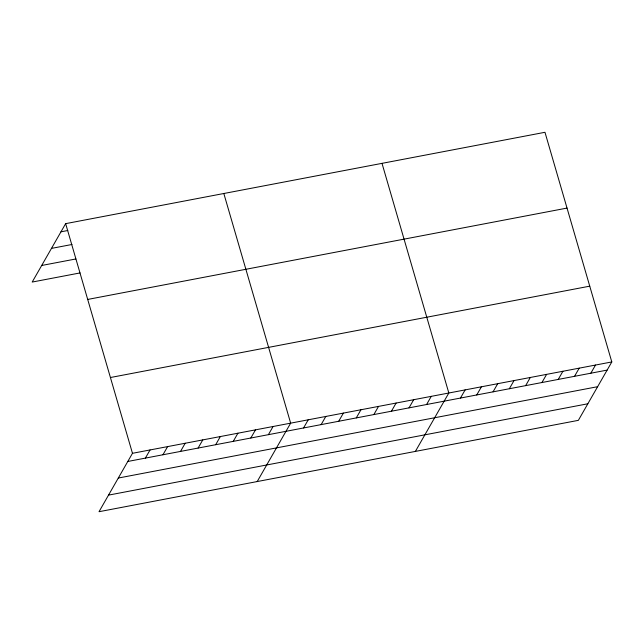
<?xml version="1.0" encoding="UTF-8"?>
<svg xmlns="http://www.w3.org/2000/svg" width="644" height="644" viewBox="0 0 644 644"><rect width="100%" height="100%" fill="white"/><g stroke="black" fill="none" stroke-linecap="round" stroke-linejoin="round"><path stroke-width="0.97" d="M65.648 223.653L132.471 453.304L99.023 511.706L578.352 420.347L611.8 361.944L544.977 132.294L65.648 223.653L32.2 282.056L80.041 272.935M145.375 458.117L150.052 449.955M162.948 454.769L167.625 446.598M180.521 451.412L185.198 443.249M198.102 448.063L202.771 439.9M215.676 444.714L220.353 436.551M233.249 441.365L237.926 433.203M250.822 438.017L255.499 429.854M268.403 434.668L273.072 426.505M257.206 481.559L290.653 423.156L223.822 193.506M303.549 427.97L308.226 419.808M321.131 424.621L325.8 416.451M338.704 421.265L343.381 413.102M356.277 417.916L360.954 409.753M373.85 414.567L378.527 406.404M391.431 411.218L396.1 403.055M409.004 407.869L413.681 399.707M426.578 404.521L431.255 396.358M415.38 451.412L448.828 393.009L382.005 163.359M460.452 398.064L465.129 389.902M476.745 394.957L481.422 386.794M493.046 391.85L497.723 383.687M509.34 388.743L514.017 380.58M525.641 385.635L530.318 377.473M541.934 382.536L546.611 374.373M558.235 379.429L562.912 371.266M574.529 376.321L579.206 368.159M590.83 373.214L595.507 365.051M60.971 231.816L67.805 230.512M51.48 248.391L71.983 244.487M41.691 265.473L75.871 258.96M87.697 299.436L567.026 208.084M110.422 377.521L589.751 286.161M132.471 453.304L611.8 361.944M127.802 461.466L607.123 370.107M118.303 478.041L597.632 386.69M108.522 495.123L587.851 403.772"/></g></svg>
